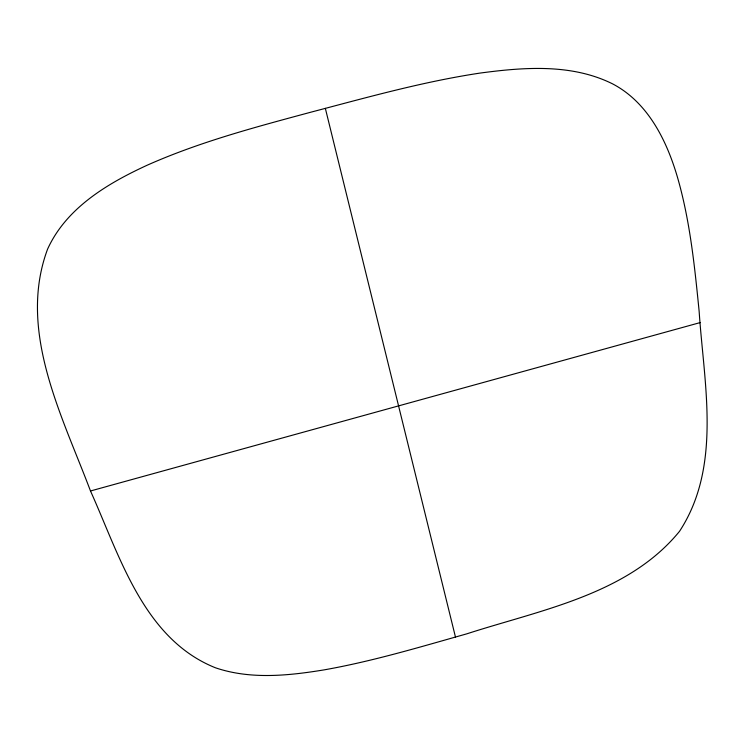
<?xml version="1.0" encoding="UTF-8"?>
<svg xmlns="http://www.w3.org/2000/svg" width="744" height="744" viewBox="0 0 744 744"><rect width="100%" height="100%" fill="white"/><g stroke="black" fill="none" stroke-linecap="round" stroke-linejoin="round"><path stroke-width="1.12" d="M90.489 490.984C119.663 555.591 143.322 638.864 215.453 667.787C250.421 679.672 288.254 675.738 323.993 669.898C372.381 661.351 419.504 647.178 466.73 633.86C540.423 609.968 627.992 594.549 679.523 531.318C722.136 466.2 703.945 383.96 699.146 311.355C694.636 266.371 690.097 221.042 677.524 177.444C666.764 140.597 647.94 102.263 612.424 83.784C571.513 63.51 523.943 67.202 480.075 73.079C422.713 81.71 366.792 97.51 310.778 112.214C255.406 127.131 199.625 141.872 147.089 165.252C107.555 183.452 66.263 207.902 47.56 249.175C17.252 330.736 62.078 415.515 90.489 490.984L700.234 322.571M325.342 108.354L455.468 637.069"/></g></svg>
